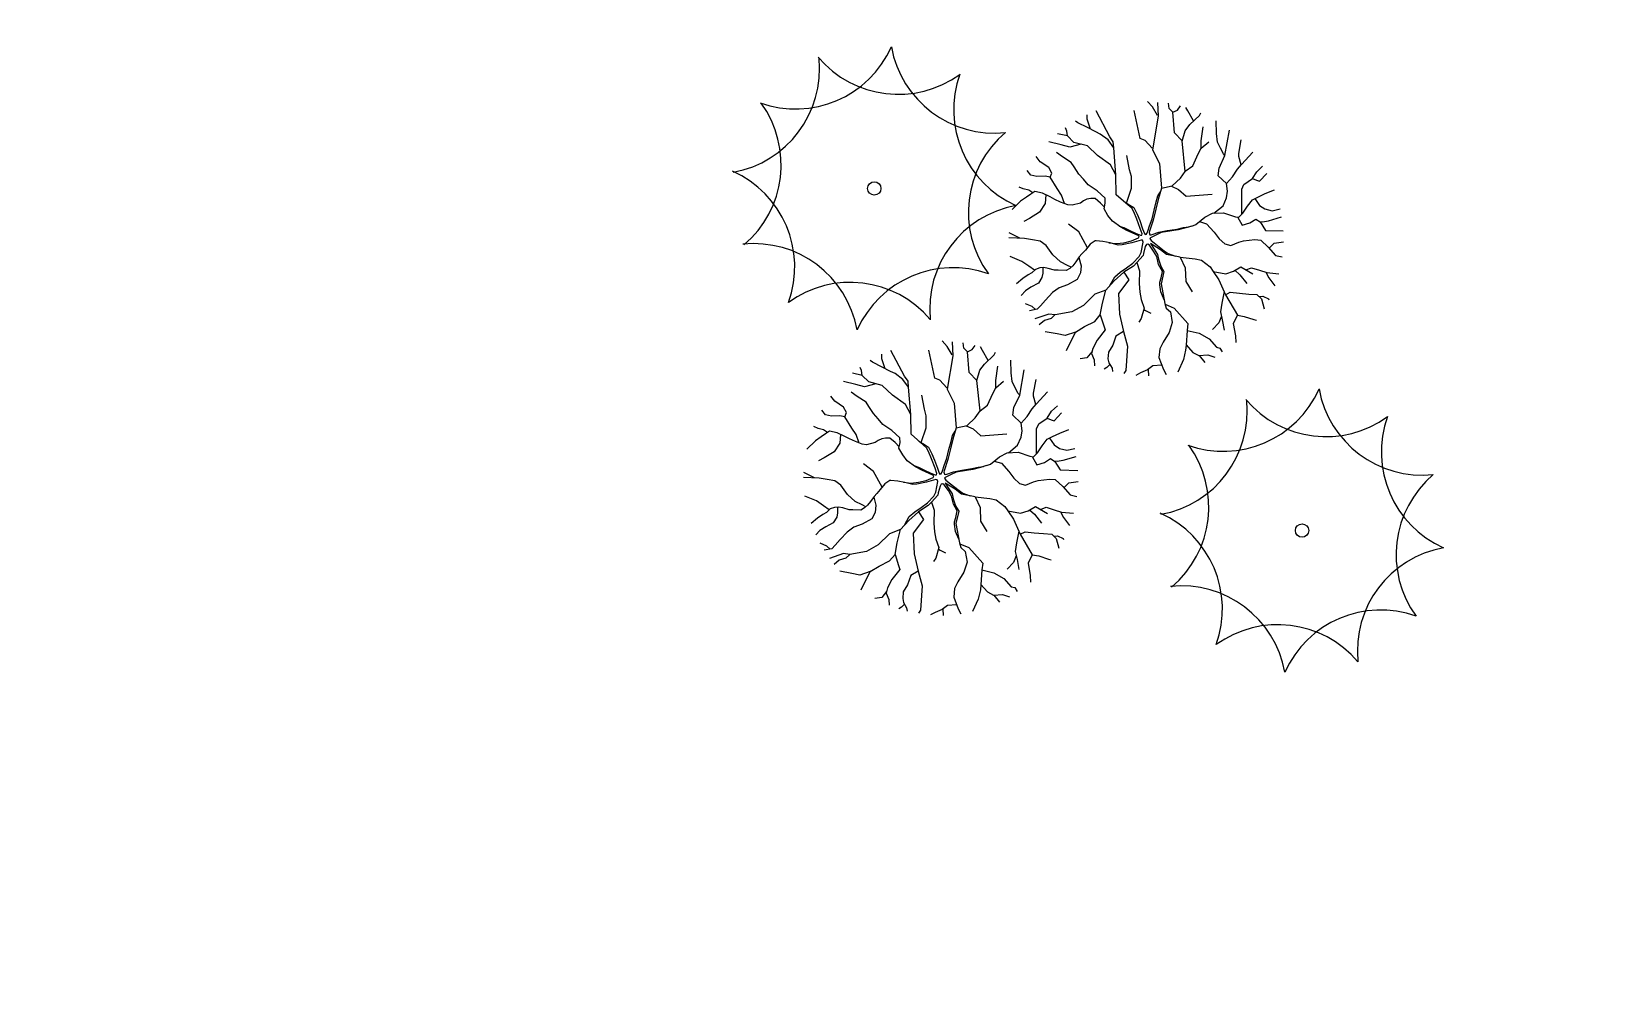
# Model space of a CAD drawing. Extents: x 99089 to 101049, y 99298 to 100905.
# Drawn here: x 100342 to 100442.8, y 99683.4 to 99745.1 of the extents above; entities that cross this region are included whole.
import ezdxf

# ---------------------------------------------------------------- set-up
doc = ezdxf.new("R2010")
doc.units = 0
doc.layers.add('Survey Exist Trees', color=7, linetype='Continuous')

msp = doc.modelspace()

# ---------------------------------------------------------------- linework, layer by layer
at = {"layer": 'Survey Exist Trees'}
for points in [[(100409.56, 99738.87), (100409.34, 99739.51), (100409.34, 99739.79)], [(100411.2, 99734.69), (100411.18, 99735.95), (100411.04, 99737.68), (100411.01, 99738.07), (100410.79, 99738.39), (100409.91, 99740.04)], [(100413.49, 99737.65), (100413.03, 99738.14), (100412.72, 99738.27), (100412.33, 99740.05)], [(100413.82, 99739.75), (100413.51, 99740.29), (100413.18, 99740.64)], [(100413.83, 99740.58), (100413.86, 99739.7), (100413.51, 99737.56), (100413.95, 99736.67), (100414.08, 99735.11), (100414.77, 99735.26), (100415.29, 99735.74), (100415.6, 99736.18), (100415.39, 99738.12), (100414.91, 99738.63), (100414.8, 99739.95), (100414.57, 99740.18), (100414.53, 99740.52)], [(100414.8, 99739.95), (100415.1, 99740.09), (100415.3, 99740.36)], [(100415.39, 99738.11), (100415.58, 99738.77), (100415.89, 99739.17), (100416.51, 99739.75), (100416.58, 99739.91)], [(100416.13, 99739.4), (100415.75, 99740.03), (100415.63, 99740.26)], [(100408.08, 99738.44), (100408.04, 99738.75), (100407.95, 99738.96)], [(100411.04, 99737.68), (100410.68, 99738.19), (100410.18, 99738.55), (100409.9, 99738.69), (100409.37, 99738.97), (100408.75, 99739.28), (100408.6, 99739.39)], [(100416.61, 99737.65), (100416.61, 99738.13), (100416.73, 99739.02)], [(100417.41, 99733.51), (100418.01, 99733.99), (100418.23, 99734.5), (100418.28, 99734.92), (100418.23, 99735.41), (100417.7, 99735.9), (100417.75, 99736.39), (100418.13, 99737.18), (100418.42, 99738.81)], [(100418.13, 99737.18), (100418.04, 99737.29), (100417.84, 99737.65), (100417.65, 99738.04), (100417.59, 99738.6), (100417.56, 99739.41)], [(100408.95, 99737.91), (100408.24, 99737.72), (100407.68, 99737.86), (100406.9, 99738.06)], [(100411.18, 99735.95), (100410.84, 99736.59), (100410.01, 99737.18), (100409.36, 99737.8), (100408.5, 99738.02), (100408.08, 99738.44), (100407.46, 99738.58)], [(100415.6, 99736.19), (100416.08, 99736.53), (100416.42, 99737.29), (100416.61, 99737.65), (100417.09, 99738.07)], [(100419.17, 99736.59), (100419.02, 99737.12), (100419.02, 99737.31), (100419.17, 99738.19)], [(100407.9, 99734.12), (100407.71, 99734.66), (100407.43, 99735.08), (100406.98, 99735.81), (100407.09, 99736.06), (100406.9, 99736.43), (100406.34, 99736.79), (100406.09, 99737.12)], [(100410.96, 99733), (100410.96, 99733), (100410.67, 99733.37), (100410.42, 99733.79), (100410.5, 99734.16), (100410.48, 99734.47), (100409.97, 99734.94), (100409.41, 99735.31), (100409.11, 99735.67), (100408.8, 99736.01), (100408.52, 99736.46), (100408.33, 99736.74), (100407.77, 99737.1), (100407.38, 99737.38)], [(100411.85, 99734.15), (100412.16, 99735.11), (100412.16, 99735.86), (100412.05, 99736.28), (100411.88, 99737.18)], [(100418.23, 99735.41), (100418.6, 99735.83), (100418.93, 99736.31), (100419.19, 99736.61), (100419.9, 99737.4)], [(100406.98, 99735.81), (100406.67, 99735.87), (100406.14, 99735.84), (100405.75, 99735.93), (100405.51, 99736.23)], [(100419.21, 99733.45), (100419.21, 99735.04), (100419.34, 99735.35), (100419.88, 99735.72), (100420.16, 99736.15), (100420.53, 99736.5)], [(100419.88, 99735.72), (100420.13, 99735.61), (100420.33, 99735.55), (100420.8, 99736.05)], [(100410.44, 99733.9), (100410.19, 99734.16), (100409.86, 99734.44), (100409.58, 99734.44), (100409.33, 99734.41), (100409.1, 99734.3), (100408.91, 99734.16), (100408.38, 99734.02), (100408.1, 99734.05), (100407.65, 99734.22), (100407.28, 99734.38), (100406.98, 99734.55), (100406.5, 99734.78), (100406, 99734.89), (100405.75, 99734.72), (100405.47, 99734.53), (100405.1, 99734.27), (100404.55, 99733.74)], [(100405.88, 99734.81), (100405.63, 99734.97), (100405.27, 99735.06), (100405, 99735.18)], [(100406.71, 99734.68), (100406.67, 99734.13), (100406.3, 99733.57), (100405.66, 99733.18), (100405.3, 99732.99)], [(100411.38, 99732.69), (100411.67, 99732.59), (100412.06, 99732.4), (100412.43, 99732.24), (100412.75, 99732.11), (100412.82, 99732.11), (100412.85, 99732.2), (100412.73, 99732.53), (100412.51, 99733.12), (100412.31, 99733.6), (100412.18, 99733.83), (100411.81, 99734.16), (100411.2, 99734.69)], [(100411.7, 99734.25), (100412.06, 99734.03), (100412.31, 99733.87), (100412.52, 99733.45), (100412.7, 99733.04), (100412.88, 99732.52), (100412.99, 99732.22), (100413.04, 99732.15), (100413.12, 99732.17), (100413.2, 99732.37), (100413.32, 99732.71), (100413.49, 99733.16), (100413.62, 99733.71), (100413.75, 99734.23), (100413.85, 99734.61), (100414.01, 99734.87)], [(100414.08, 99735.11), (100413.86, 99734.38), (100413.71, 99733.76), (100413.54, 99733.07), (100413.32, 99732.37), (100413.29, 99732.27), (100413.33, 99732.14), (100413.43, 99732.13), (100413.91, 99732.3), (100414.45, 99732.41), (100415.07, 99732.5), (100415.48, 99732.59), (100415.82, 99732.63)], [(100414.71, 99735.24), (100415.17, 99735.02), (100415.66, 99734.59), (100417.32, 99734.72)], [(100416.01, 99732.69), (100416.27, 99732.78), (100416.85, 99733.26), (100417.33, 99733.51), (100418.03, 99733.54), (100418.79, 99733.28), (100419.01, 99733.26), (100419.26, 99733.51), (100419.57, 99733.95), (100419.88, 99734.37), (100420.22, 99734.54), (100420.69, 99734.77), (100421.28, 99735)], [(100420.04, 99734.45), (100420.33, 99734.01), (100420.66, 99733.79), (100421.14, 99733.67), (100421.64, 99733.79)], [(100409.36, 99731.31), (100408.81, 99732.32), (100408.16, 99732.81)], [(100410.72, 99731.63), (100411.22, 99731.58), (100411.67, 99731.63), (100412.16, 99731.75), (100412.61, 99731.94), (100412.66, 99732.02), (100412.6, 99732.08), (100411.88, 99732.4), (100411.48, 99732.61), (100410.96, 99733)], [(100416.01, 99732.69), (100415.64, 99732.57), (100415.15, 99732.44), (100414.61, 99732.36), (100414.07, 99732.28), (100413.71, 99732.1), (100413.37, 99731.94), (100413.33, 99731.89), (100413.42, 99731.77), (100413.71, 99731.53), (100414.26, 99731.1), (100414.5, 99730.93), (100414.98, 99730.77)], [(100416.51, 99732.98), (100416.96, 99732.84), (100417.44, 99732.3), (100417.75, 99731.88), (100418.11, 99731.55), (100418.5, 99731.44), (100419.01, 99731.66), (100419.31, 99731.74), (100420.04, 99731.83), (100420.41, 99731.8), (100420.88, 99731.35), (100421.35, 99730.82), (100421.77, 99730.72)], [(100418.92, 99733.27), (100419.23, 99732.75), (100419.71, 99732.89), (100420.1, 99733.14), (100420.38, 99732.95), (100420.71, 99732.41), (100421.83, 99732.38)], [(100420.32, 99732.99), (100420.52, 99732.97), (100420.91, 99733.03), (100421.74, 99733.28)], [(100408.32, 99730.07), (100408.09, 99730.18), (100407.64, 99730.41), (100407.16, 99730.86), (100406.72, 99731.45), (100406.35, 99731.73), (100405.85, 99731.81), (100405.35, 99731.89), (100404.35, 99731.94)], [(100405.05, 99731.91), (100404.36, 99732.26)], [(100409.91, 99731.75), (100409.85, 99731.75), (100409.54, 99731.53), (100409.24, 99731.16), (100409.01, 99730.91), (100408.84, 99730.72), (100408.62, 99730.41), (100408.42, 99730.16), (100408.23, 99729.99), (100408, 99729.85), (100407.5, 99729.88), (100407.25, 99729.88), (100406.85, 99729.99), (100406.57, 99730.05), (100406.32, 99730.02), (100406.04, 99729.93), (100405.82, 99729.71), (100405.57, 99729.57), (100405.23, 99729.35), (100404.84, 99729)], [(100410.79, 99728.89), (100411.1, 99729.45), (100411.45, 99729.74), (100411.84, 99730.02), (100412.26, 99730.32), (100412.65, 99730.74), (100412.79, 99731), (100412.91, 99731.67), (100412.88, 99731.78), (100412.78, 99731.8), (100412.18, 99731.63), (100411.58, 99731.5), (100411.32, 99731.47), (100410.8, 99731.62), (100410.35, 99731.7), (100409.91, 99731.75)], [(100420.94, 99731.28), (100421.27, 99731.6), (100421.85, 99731.68)], [(100405.99, 99729.88), (100405.62, 99730.13), (100405.18, 99730.44), (100404.43, 99730.75)], [(100408.82, 99730.68), (100408.95, 99730.16), (100408.92, 99729.71), (100408.7, 99729.29), (100408.08, 99728.95), (100407.55, 99728.76), (100407.13, 99728.45), (100406.68, 99727.97), (100406.37, 99727.61), (100406.15, 99727.39), (100405.66, 99727.29)], [(100414.25, 99727.99), (100414.03, 99728.5), (100413.98, 99728.95), (100413.97, 99729.11), (100414.06, 99729.38), (100414.15, 99729.8), (100413.9, 99730.23), (100413.78, 99730.75), (100413.58, 99731.09), (100413.32, 99731.47), (100413.22, 99731.53), (100413.12, 99731.51), (100413.05, 99731.39), (100412.94, 99730.95), (100412.91, 99730.81), (100412.51, 99730.37), (100412.3, 99730.14), (100411.68, 99729.75), (100411.06, 99729.19), (100410.54, 99728.61)], [(100415.28, 99730.71), (100414.41, 99730.88), (100414.01, 99731.18), (100413.37, 99731.58), (100413.61, 99731.21), (100413.82, 99730.88), (100413.89, 99730.58), (100414.04, 99730.13), (100414.24, 99729.79), (100414.05, 99729.01), (100414.3, 99727.76)], [(100415.28, 99730.71), (100416.22, 99730.6), (100416.63, 99730.51), (100417.18, 99730.09), (100417.38, 99729.8), (100417.74, 99729.27), (100418.16, 99728.31), (100418.93, 99727), (100418.66, 99726.48), (100418.79, 99725.69), (100418.82, 99725.26)], [(100415.28, 99730.71), (100415.6, 99730.02), (100415.64, 99729.16), (100416.03, 99728.49)], [(100406.51, 99730.04), (100406.52, 99729.68), (100406.46, 99729.4), (100406.24, 99729.04), (100405.76, 99728.79), (100405.4, 99728.56), (100405.14, 99728.27)], [(100411.68, 99729.75), (100411.99, 99729.26), (100411.33, 99728.39), (100411.4, 99727.07), (100411.66, 99725.96), (100411.91, 99725.03), (100411.81, 99723.47), (100411.68, 99723.28)], [(100412.51, 99730.37), (100412.68, 99729.84), (100412.65, 99729.03), (100412.7, 99728.47), (100412.78, 99728), (100412.98, 99727.46), (100412.78, 99726.79), (100412.64, 99726.57)], [(100417.38, 99729.8), (100418.19, 99729.64), (100418.67, 99729.81), (100419.14, 99730.09), (100419.9, 99729.64)], [(100418.76, 99729.87), (100419.08, 99729.59), (100419.53, 99729.03)], [(100419.46, 99729.9), (100419.81, 99730.03), (100420.32, 99729.87), (100420.79, 99729.73), (100421.56, 99729.65)], [(100420.73, 99729.74), (100420.93, 99729.39), (100421.31, 99728.87)], [(100408.03, 99724.76), (100408.6, 99725.93), (100409.18, 99726.29), (100409.82, 99726.61), (100410.18, 99727.02), (100410.32, 99727.77), (100410.54, 99728.61), (100409.82, 99728.34), (100409.1, 99727.63), (100408.37, 99727.22), (100407.3, 99727.03), (100406.89, 99727.08), (100406, 99726.77)], [(100406.05, 99727.37), (100405.83, 99727.55), (100405.4, 99727.74)], [(100414.3, 99727.76), (100414.38, 99727.46), (100414.66, 99727.21), (100414.77, 99726.54), (100414.57, 99725.9), (100414.18, 99725.28), (100413.98, 99724.86), (100413.92, 99724.3), (100414.2, 99723.54), (100414.38, 99723.23)], [(100414.31, 99727.71), (100414.88, 99727.46), (100415.77, 99726.48), (100415.72, 99726.03), (100415.65, 99725.09), (100415.62, 99724.78), (100415.48, 99724.18), (100415.12, 99723.38)], [(100418.07, 99728.51), (100417.93, 99727.77), (100417.85, 99727.21), (100417.96, 99726.7), (100418.07, 99726.06)], [(100418.16, 99728.31), (100418.47, 99728.47), (100419.05, 99728.41), (100419.64, 99728.35), (100420.17, 99728.33), (100420.45, 99728.05), (100420.62, 99727.42)], [(100420.31, 99728.19), (100420.54, 99728.21), (100420.9, 99728.05), (100420.93, 99727.99)], [(100407.29, 99727.03), (100407.04, 99726.8), (100406.62, 99726.66), (100406.29, 99726.39)], [(100410.18, 99727.02), (100410.4, 99726.32), (100410.48, 99726.07), (100409.98, 99725.42), (100409.7, 99724.89), (100409.61, 99724.56), (100409.78, 99724.16), (100409.81, 99723.78)], [(100412.95, 99727.36), (100413.06, 99727.3), (100413.4, 99727.13)], [(100417.91, 99726.94), (100417.73, 99726.51), (100417.34, 99726.09)], [(100418.93, 99727), (100419.36, 99726.93), (100419.97, 99726.73), (100420.14, 99726.69)], [(100408.6, 99725.93), (100407.94, 99725.7), (100407.43, 99725.82), (100406.67, 99725.95)], [(100411.66, 99725.96), (100411.18, 99725.67), (100410.98, 99725.09), (100410.7, 99724.64), (100410.67, 99724.22), (100410.73, 99723.97), (100410.93, 99723.63), (100410.96, 99723.41)], [(100415.72, 99726.03), (100416.49, 99725.85), (100417.12, 99725.49), (100417.59, 99724.97), (100417.81, 99724.91), (100417.96, 99724.66)], [(100398.11, 99719.41), (100398.09, 99720.67), (100397.95, 99722.41), (100397.92, 99722.79), (100397.7, 99723.11), (100396.82, 99724.76)], [(100400.4, 99722.37), (100399.94, 99722.87), (100399.63, 99722.99), (100399.24, 99724.77)], [(100400.73, 99724.48), (100400.42, 99725.01), (100400.09, 99725.36)], [(100400.74, 99725.3), (100400.77, 99724.42), (100400.42, 99722.29), (100400.86, 99721.4), (100400.99, 99719.83), (100401.68, 99719.98), (100402.2, 99720.46), (100402.51, 99720.9), (100402.3, 99722.84), (100401.82, 99723.36), (100401.71, 99724.67), (100401.48, 99724.9), (100401.44, 99725.24)], [(100401.71, 99724.67), (100402.01, 99724.81), (100402.21, 99725.08)], [(100402.3, 99722.83), (100402.49, 99723.5), (100402.8, 99723.89), (100403.42, 99724.47), (100403.49, 99724.64)], [(100403.04, 99724.12), (100402.66, 99724.76), (100402.54, 99724.98)], [(100409.64, 99724.66), (100409.33, 99724.28), (100408.89, 99724.22)], [(100415.66, 99725.12), (100416.08, 99724.63), (100416.47, 99724.44), (100417.03, 99724.47), (100417.49, 99724.32)], [(100394.99, 99723.17), (100394.95, 99723.48), (100394.86, 99723.68)], [(100397.95, 99722.41), (100397.59, 99722.91), (100397.09, 99723.28), (100396.81, 99723.42), (100396.28, 99723.7), (100395.66, 99724), (100395.51, 99724.11)], [(100396.47, 99723.59), (100396.25, 99724.23), (100396.25, 99724.51)], [(100403.52, 99722.37), (100403.52, 99722.85), (100403.64, 99723.75)], [(100405.04, 99721.9), (100404.95, 99722.01), (100404.75, 99722.37), (100404.56, 99722.77), (100404.5, 99723.33), (100404.47, 99724.13)], [(100410.79, 99723.86), (100410.59, 99723.66), (100410.42, 99723.56)], [(100414.1, 99723.81), (100413.53, 99723.77), (100413.19, 99723.52), (100412.74, 99723.32), (100412.44, 99723.16)], [(100416.49, 99724.44), (100416.84, 99723.98)], [(100395.86, 99722.63), (100395.15, 99722.44), (100394.59, 99722.58), (100393.81, 99722.78)], [(100398.09, 99720.67), (100397.75, 99721.32), (100396.92, 99721.9), (100396.27, 99722.52), (100395.41, 99722.75), (100394.99, 99723.17), (100394.37, 99723.3)], [(100402.51, 99720.91), (100402.99, 99721.26), (100403.33, 99722.01), (100403.52, 99722.37), (100404, 99722.79)], [(100404.32, 99718.23), (100404.91, 99718.71), (100405.14, 99719.22), (100405.19, 99719.64), (100405.14, 99720.13), (100404.61, 99720.62), (100404.66, 99721.11), (100405.04, 99721.9), (100405.33, 99723.53)], [(100406.07, 99721.31), (100405.93, 99721.84), (100405.93, 99722.04), (100406.08, 99722.91)], [(100413.23, 99723.54), (100413.25, 99723.14)], [(100394.81, 99718.84), (100394.61, 99719.39), (100394.34, 99719.81), (100393.89, 99720.53), (100394, 99720.79), (100393.81, 99721.15), (100393.25, 99721.52), (100393, 99721.84)], [(100397.87, 99717.72), (100397.87, 99717.72), (100397.58, 99718.1), (100397.33, 99718.52), (100397.41, 99718.88), (100397.39, 99719.19), (100396.88, 99719.66), (100396.32, 99720.03), (100396.02, 99720.39), (100395.71, 99720.73), (100395.43, 99721.18), (100395.24, 99721.46), (100394.68, 99721.82), (100394.29, 99722.1)], [(100398.76, 99718.88), (100399.07, 99719.83), (100399.07, 99720.59), (100398.96, 99721.01), (100398.79, 99721.9)], [(100405.14, 99720.13), (100405.51, 99720.55), (100405.84, 99721.03), (100406.09, 99721.34), (100406.81, 99722.12)], [(100393.89, 99720.53), (100393.58, 99720.59), (100393.05, 99720.56), (100392.66, 99720.65), (100392.42, 99720.95)], [(100406.12, 99718.17), (100406.12, 99719.76), (100406.25, 99720.08), (100406.79, 99720.44), (100407.07, 99720.88), (100407.44, 99721.22)], [(100406.79, 99720.44), (100407.04, 99720.33), (100407.24, 99720.27), (100407.71, 99720.77)], [(100397.35, 99718.62), (100397.1, 99718.88), (100396.77, 99719.16), (100396.49, 99719.16), (100396.24, 99719.13), (100396.01, 99719.02), (100395.82, 99718.88), (100395.28, 99718.74), (100395, 99718.77), (100394.56, 99718.94), (100394.19, 99719.11), (100393.89, 99719.27), (100393.41, 99719.5), (100392.91, 99719.61), (100392.66, 99719.44), (100392.38, 99719.25), (100392.01, 99719), (100391.46, 99718.46)], [(100392.79, 99719.53), (100392.54, 99719.7), (100392.18, 99719.78), (100391.91, 99719.91)], [(100398.61, 99718.97), (100398.97, 99718.75), (100399.22, 99718.59), (100399.43, 99718.17), (100399.61, 99717.76), (100399.79, 99717.25), (100399.9, 99716.94), (100399.95, 99716.87), (100400.03, 99716.89), (100400.11, 99717.09), (100400.23, 99717.43), (100400.39, 99717.88), (100400.53, 99718.43), (100400.66, 99718.95), (100400.76, 99719.33), (100400.92, 99719.6)], [(100400.99, 99719.83), (100400.77, 99719.1), (100400.62, 99718.49), (100400.45, 99717.8), (100400.23, 99717.09), (100400.2, 99716.99), (100400.24, 99716.87), (100400.34, 99716.85), (100400.82, 99717.02), (100401.36, 99717.13), (100401.98, 99717.22), (100402.39, 99717.31), (100402.73, 99717.35)], [(100401.62, 99719.96), (100402.08, 99719.75), (100402.57, 99719.32), (100404.23, 99719.44)], [(100402.92, 99717.42), (100403.17, 99717.5), (100403.76, 99717.98), (100404.24, 99718.23), (100404.94, 99718.26), (100405.69, 99718.01), (100405.92, 99717.98), (100406.17, 99718.23), (100406.48, 99718.68), (100406.79, 99719.1), (100407.13, 99719.26), (100407.6, 99719.49), (100408.18, 99719.72)], [(100393.61, 99719.4), (100393.58, 99718.85), (100393.21, 99718.3), (100392.57, 99717.9), (100392.21, 99717.71)], [(100398.29, 99717.41), (100398.58, 99717.31), (100398.97, 99717.13), (100399.34, 99716.96), (100399.66, 99716.83), (100399.73, 99716.83), (100399.76, 99716.92), (100399.64, 99717.25), (100399.42, 99717.84), (100399.22, 99718.32), (100399.09, 99718.55), (100398.72, 99718.88), (100398.11, 99719.41)], [(100406.95, 99719.17), (100407.24, 99718.73), (100407.57, 99718.51), (100408.05, 99718.4), (100408.55, 99718.51)], [(100396.27, 99716.04), (100395.72, 99717.04), (100395.07, 99717.53)], [(100397.63, 99716.35), (100398.13, 99716.3), (100398.58, 99716.35), (100399.07, 99716.47), (100399.52, 99716.66), (100399.57, 99716.74), (100399.51, 99716.8), (100398.79, 99717.13), (100398.39, 99717.34), (100397.87, 99717.72)], [(100403.42, 99717.7), (100403.87, 99717.56), (100404.35, 99717.03), (100404.66, 99716.61), (100405.02, 99716.27), (100405.41, 99716.16), (100405.91, 99716.38), (100406.22, 99716.46), (100406.95, 99716.55), (100407.31, 99716.52), (100407.79, 99716.07), (100408.26, 99715.54), (100408.68, 99715.44)], [(100405.83, 99717.99), (100406.14, 99717.47), (100406.62, 99717.61), (100407.01, 99717.86), (100407.29, 99717.67), (100407.62, 99717.14), (100408.74, 99717.1)], [(100407.23, 99717.71), (100407.43, 99717.7), (100407.82, 99717.75), (100408.65, 99718)], [(100395.23, 99714.79), (100395, 99714.91), (100394.55, 99715.13), (100394.07, 99715.58), (100393.63, 99716.17), (100393.26, 99716.45), (100392.76, 99716.53), (100392.26, 99716.62), (100391.26, 99716.66)], [(100391.95, 99716.63), (100391.27, 99716.98)], [(100397.7, 99713.61), (100398, 99714.17), (100398.36, 99714.46), (100398.75, 99714.75), (100399.17, 99715.04), (100399.56, 99715.46), (100399.7, 99715.72), (100399.82, 99716.39), (100399.78, 99716.5), (100399.69, 99716.52), (100399.09, 99716.35), (100398.49, 99716.22), (100398.23, 99716.2), (100397.71, 99716.34), (100397.26, 99716.43), (100396.82, 99716.47)], [(100402.92, 99717.42), (100402.55, 99717.29), (100402.06, 99717.17), (100401.52, 99717.08), (100400.98, 99717), (100400.62, 99716.82), (100400.28, 99716.66), (100400.24, 99716.61), (100400.33, 99716.49), (100400.62, 99716.26), (100401.17, 99715.82), (100401.41, 99715.65), (100401.89, 99715.49)], [(100396.82, 99716.47), (100396.76, 99716.47), (100396.45, 99716.25), (100396.15, 99715.88), (100395.92, 99715.63), (100395.75, 99715.44), (100395.53, 99715.13), (100395.33, 99714.88), (100395.14, 99714.71), (100394.91, 99714.57), (100394.41, 99714.6), (100394.16, 99714.6), (100393.76, 99714.71), (100393.48, 99714.77), (100393.23, 99714.74), (100392.95, 99714.66), (100392.73, 99714.43), (100392.48, 99714.29), (100392.14, 99714.07), (100391.75, 99713.73)], [(100401.16, 99712.72), (100400.94, 99713.22), (100400.89, 99713.68), (100400.88, 99713.83), (100400.97, 99714.1), (100401.06, 99714.53), (100400.81, 99714.95), (100400.69, 99715.47), (100400.49, 99715.82), (100400.23, 99716.19), (100400.13, 99716.25), (100400.03, 99716.23), (100399.96, 99716.11), (100399.85, 99715.67), (100399.82, 99715.53), (100399.42, 99715.09), (100399.21, 99714.86), (100398.59, 99714.47), (100397.97, 99713.91), (100397.45, 99713.33)], [(100402.19, 99715.43), (100401.32, 99715.6), (100400.92, 99715.9), (100400.28, 99716.3), (100400.52, 99715.93), (100400.73, 99715.61), (100400.8, 99715.3), (100400.95, 99714.85), (100401.15, 99714.51), (100400.96, 99713.73), (100401.21, 99712.48)], [(100407.85, 99716), (100408.18, 99716.32), (100408.76, 99716.4)], [(100392.9, 99714.6), (100392.53, 99714.85), (100392.09, 99715.16), (100391.34, 99715.47)], [(100393.42, 99714.76), (100393.43, 99714.4), (100393.37, 99714.12), (100393.15, 99713.76), (100392.67, 99713.51), (100392.3, 99713.28), (100392.05, 99712.99)], [(100395.73, 99715.4), (100395.86, 99714.88), (100395.83, 99714.43), (100395.61, 99714.01), (100394.99, 99713.67), (100394.46, 99713.48), (100394.04, 99713.17), (100393.59, 99712.7), (100393.28, 99712.33), (100393.06, 99712.11), (100392.57, 99712.01)], [(100399.42, 99715.09), (100399.58, 99714.57), (100399.56, 99713.75), (100399.61, 99713.19), (100399.69, 99712.72), (100399.89, 99712.19), (100399.69, 99711.51), (100399.55, 99711.29)], [(100402.19, 99715.43), (100403.13, 99715.32), (100403.54, 99715.23), (100404.09, 99714.81), (100404.29, 99714.52), (100404.65, 99713.99), (100405.07, 99713.03), (100405.84, 99711.72), (100405.57, 99711.2), (100405.7, 99710.41), (100405.72, 99709.99)], [(100402.19, 99715.43), (100402.51, 99714.74), (100402.55, 99713.88), (100402.94, 99713.21)], [(100404.29, 99714.52), (100405.1, 99714.37), (100405.57, 99714.53), (100406.05, 99714.81), (100406.81, 99714.36)], [(100405.67, 99714.59), (100405.99, 99714.31), (100406.44, 99713.75)], [(100406.37, 99714.62), (100406.72, 99714.76), (100407.23, 99714.59), (100407.7, 99714.45), (100408.47, 99714.37)], [(100398.59, 99714.47), (100398.9, 99713.98), (100398.24, 99713.11), (100398.31, 99711.79), (100398.57, 99710.68), (100398.82, 99709.75), (100398.72, 99708.19), (100398.59, 99708)], [(100407.64, 99714.47), (100407.84, 99714.11), (100408.22, 99713.59)], [(100394.94, 99709.48), (100395.51, 99710.66), (100396.09, 99711.01), (100396.73, 99711.34), (100397.09, 99711.74), (100397.23, 99712.49), (100397.45, 99713.33), (100396.73, 99713.06), (100396.01, 99712.35), (100395.28, 99711.94), (100394.2, 99711.75), (100393.8, 99711.8), (100392.91, 99711.49)], [(100404.98, 99713.24), (100404.84, 99712.49), (100404.76, 99711.93), (100404.87, 99711.43), (100404.98, 99710.78)], [(100405.07, 99713.03), (100405.38, 99713.19), (100405.96, 99713.13), (100406.55, 99713.08), (100407.08, 99713.05), (100407.36, 99712.77), (100407.53, 99712.14)], [(100407.22, 99712.91), (100407.45, 99712.94), (100407.81, 99712.77), (100407.84, 99712.71)], [(100392.96, 99712.09), (100392.74, 99712.28), (100392.31, 99712.46)], [(100394.2, 99711.75), (100393.95, 99711.52), (100393.53, 99711.38), (100393.2, 99711.11)], [(100397.09, 99711.74), (100397.31, 99711.04), (100397.39, 99710.79), (100396.89, 99710.14), (100396.61, 99709.61), (100396.52, 99709.28), (100396.69, 99708.88), (100396.72, 99708.51)], [(100399.86, 99712.08), (100399.97, 99712.02), (100400.31, 99711.85)], [(100401.21, 99712.48), (100401.29, 99712.18), (100401.57, 99711.93), (100401.68, 99711.26), (100401.48, 99710.62), (100401.09, 99710), (100400.89, 99709.58), (100400.83, 99709.02), (100401.11, 99708.27), (100401.29, 99707.96)], [(100401.22, 99712.43), (100401.79, 99712.18), (100402.68, 99711.2), (100402.63, 99710.76), (100402.56, 99709.81), (100402.53, 99709.5), (100402.39, 99708.9), (100402.03, 99708.1)], [(100404.82, 99711.66), (100404.64, 99711.23), (100404.25, 99710.81)], [(100405.84, 99711.72), (100406.27, 99711.65), (100406.88, 99711.45), (100407.05, 99711.41)], [(100395.51, 99710.66), (100394.84, 99710.43), (100394.34, 99710.54), (100393.58, 99710.68)], [(100398.57, 99710.68), (100398.09, 99710.4), (100397.89, 99709.81), (100397.61, 99709.36), (100397.58, 99708.94), (100397.64, 99708.69), (100397.83, 99708.35), (100397.87, 99708.13)], [(100402.63, 99710.76), (100403.4, 99710.57), (100404.03, 99710.21), (100404.5, 99709.69), (100404.72, 99709.63), (100404.87, 99709.38)], [(100402.56, 99709.84), (100402.99, 99709.36), (100403.38, 99709.16), (100403.94, 99709.19), (100404.4, 99709.04)], [(100396.55, 99709.38), (100396.24, 99709), (100395.8, 99708.94)], [(100397.7, 99708.58), (100397.5, 99708.38), (100397.33, 99708.28)], [(100401.01, 99708.53), (100400.44, 99708.49), (100400.1, 99708.24), (100399.65, 99708.04), (100399.35, 99707.89)], [(100403.4, 99709.16), (100403.75, 99708.7)], [(100400.14, 99708.26), (100400.16, 99707.86)]]:
    msp.add_lwpolyline(points, dxfattribs=at)
for centre in [(100395.77, 99735.09), (100423.04, 99713.27)]:
    msp.add_circle(centre, 0.425, dxfattribs=at)
for centre, start, end in [((100390.75, 99746.85), 250.2113, 335.9762), ((100403.44, 99745.31), 190.2113, 275.9762), ((100385.59, 99742.71), 280.2067, 5.9716), ((100397.3, 99747.78), 220.2113, 305.9762), ((100407.52, 99740.11), 160.2113, 245.9762), ((100383.14, 99736.6), 310.2067, 35.9716), ((100408.46, 99733.56), 130.2511, 215.9272), ((100384.01, 99730.08), 340.2113, 65.9762), ((100405.99, 99727.41), 100.2511, 185.9272), ((100388.09, 99724.88), 10.2113, 95.9762), ((100400.78, 99723.34), 70.2113, 155.9762), ((100394.23, 99722.41), 40.2113, 125.9762), ((100412.86, 99720.89), 280.2067, 5.9716), ((100418.02, 99725.02), 250.2113, 335.9762), ((100424.57, 99725.95), 220.2113, 305.9762), ((100430.71, 99723.49), 190.2113, 275.9762), ((100434.79, 99718.28), 160.2113, 245.9762), ((100410.41, 99714.78), 310.2067, 35.9716), ((100435.73, 99711.73), 130.2511, 215.9272), ((100411.28, 99708.26), 340.2113, 65.9762), ((100433.26, 99705.59), 100.2511, 185.9272), ((100415.36, 99703.05), 10.2113, 95.9762), ((100428.05, 99701.51), 70.2113, 155.9762), ((100421.5, 99700.58), 40.2113, 125.9762)]:
    msp.add_arc(centre, 6.69, start, end, dxfattribs=at)
msp.add_spline([(99406.4, 99490.57), (99430.37, 99527.12), (99479.47, 99555.68), (99529.7, 99567.1), (99563.96, 99602.51), (99615.33, 99682.46), (99619.9, 99735), (99642.74, 99788.68), (99642.74, 99834.37), (99645.02, 99857.22), (99669, 99877.78), (99705.53, 99899.48), (99748.92, 99899.48), (99778.6, 99916.61), (99799.15, 99910.9), (99810.57, 99898.33), (99831.12, 99899.48), (99865.37, 99926.89), (99912.18, 99971.43), (99951, 100007.98), (99964.7, 100005.7), (99971.55, 99995.42), (99990.96, 99969.15), (100030.92, 99982.86), (100057.18, 100012.55), (100096, 99993.14), (100126.83, 99979.43), (100169.07, 99984), (100185.06, 99978.29), (100218.17, 99904.05), (100201.04, 99856.07), (100175.92, 99801.25), (100206.75, 99786.4), (100246.71, 99781.83), (100269.54, 99705.31), (100299.23, 99633.35), (100383.72, 99567.1), (100413.4, 99565.96), (100443.09, 99561.39), (100501.32, 99509.99), (100485.33, 99433.46), (100478.48, 99378.64), (100529.86, 99378.64), (100567.54, 99356.94), (100598.36, 99343.23), (100616.63, 99297.54)], degree=3, dxfattribs=at)

doc.saveas('drawing.dxf')
